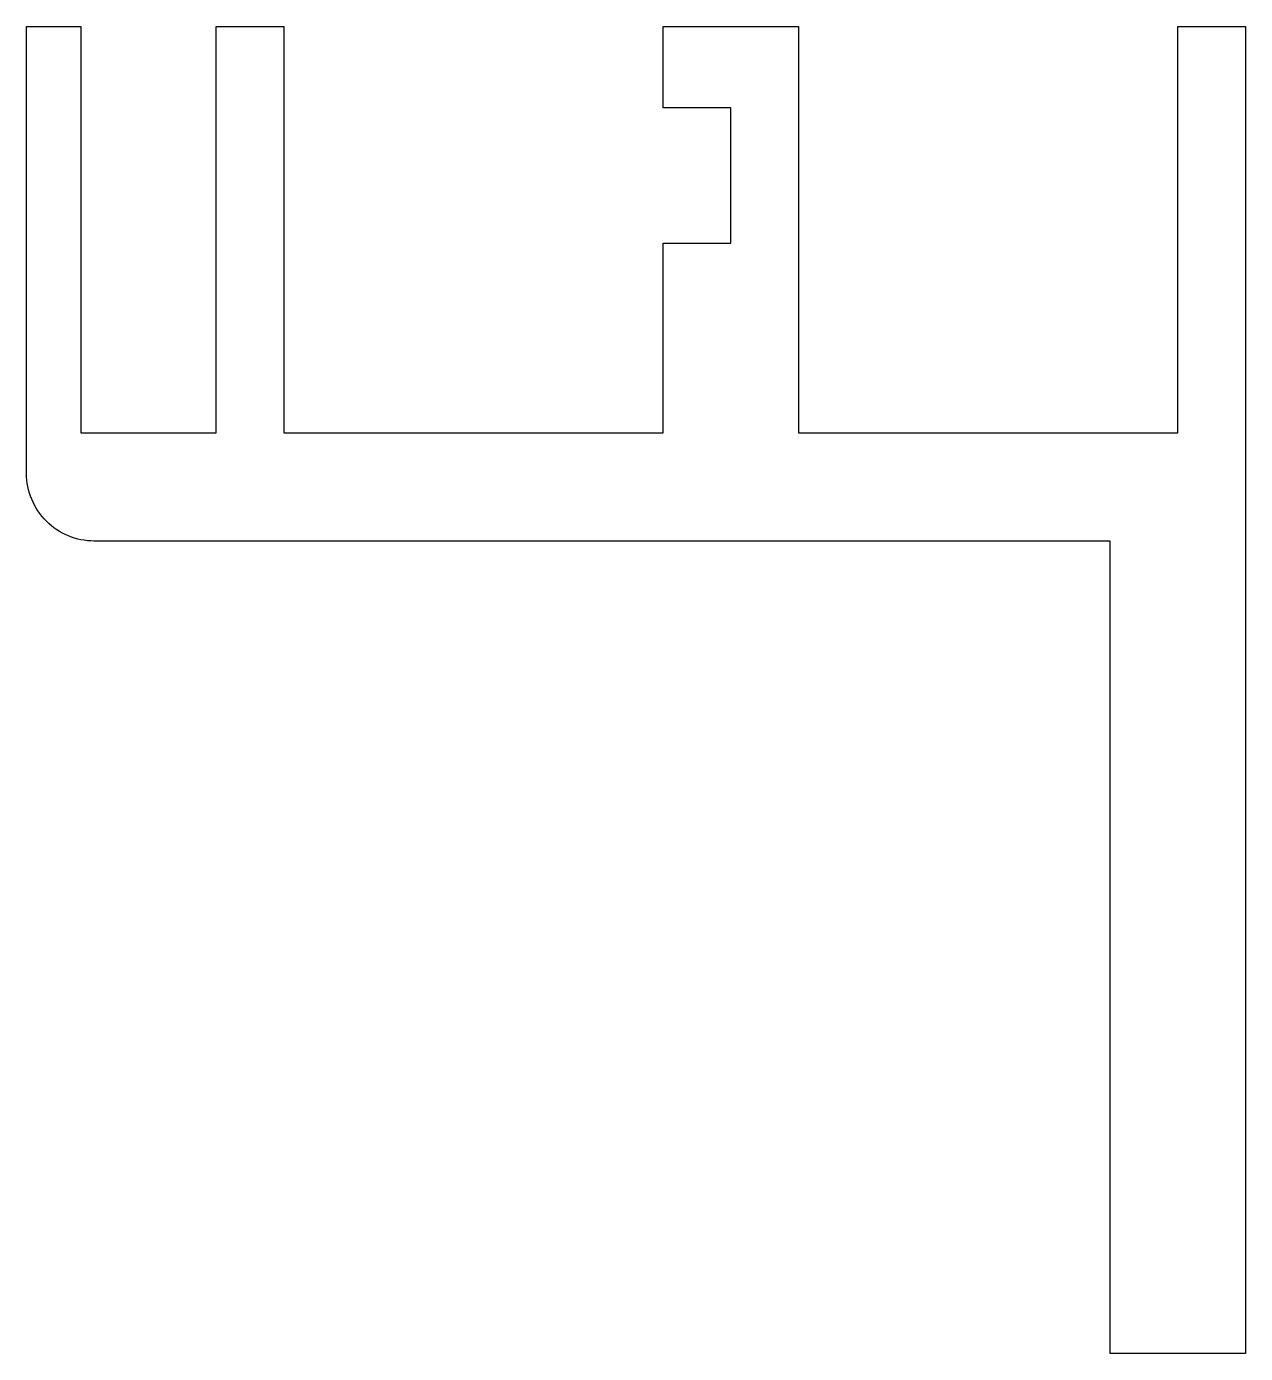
# Model space of a CAD drawing. Extents: x 1429.8 to 1474.8, y -32.5 to 16.5.
import ezdxf

# ---------------------------------------------------------------- set-up
doc = ezdxf.new("R2010")
doc.units = 0
doc.header["$LTSCALE"] = 15
doc.layers.get('0').update_dxf_attribs({"linetype": 'CONTINUOUS'})

msp = doc.modelspace()

# ---------------------------------------------------------------- linework, layer by layer
msp.add_lwpolyline([(1439.291, 16.469), (1439.291, 1.469), (1453.291, 1.469), (1453.291, 8.469), (1455.791, 8.469), (1455.791, 13.469), (1453.291, 13.469), (1453.291, 16.469), (1458.291, 16.469), (1458.291, 1.469), (1472.291, 1.469), (1472.291, 16.469), (1474.791, 16.469), (1474.791, -32.531), (1469.791, -32.531), (1469.791, -2.531), (1432.291, -2.531, -0.414214), (1429.791, -0.031), (1429.791, 16.469), (1431.791, 16.469), (1431.791, 1.469), (1436.791, 1.469), (1436.791, 16.469)], format="xyb", close=True)

doc.saveas('drawing.dxf')
